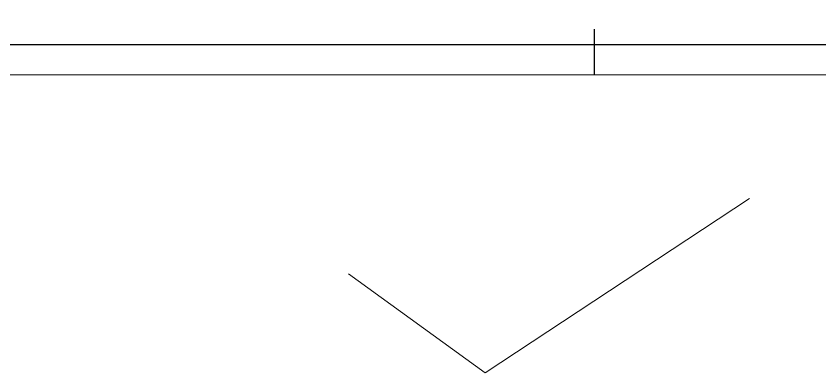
# Model space of a CAD drawing. Header units: millimetres. Extents: x 48549 to 244689, y 99496 to 172785.
# Drawn here: x 144588 to 172546, y 99496 to 111911 of the extents above; entities that cross this region are included whole.
import ezdxf

# ---------------------------------------------------------------- set-up
doc = ezdxf.new("R2010")
doc.units = ezdxf.units.MM
doc.header["$LTSCALE"] = 3
for name, color, linetype, lineweight in [('图层3', 6, 'Continuous', 9), ('图框_内框线', 5, 'Continuous', 30), ('图框_外框线', 7, 'Continuous', 9)]:
    doc.layers.add(name, color=color, linetype=linetype, lineweight=lineweight)

msp = doc.modelspace()

# ---------------------------------------------------------------- linework, layer by layer
at = {"layer": '图层3', "ltscale": 3}
for p, q in [((160902.983, 99496.148), (170091.09, 105562.121)), ((156144.856, 102938.997), (160902.983, 99496.148))]:
    msp.add_line(p, q, dxfattribs=at)
at = {"layer": '图框_内框线'}
msp.add_lwpolyline([(122808.01, 110926.221), (208182.226, 110926.221), (208182.226, 171726.221), (122808.01, 171726.221)], close=True, dxfattribs=at)
msp.add_lwpolyline([(164700.693, 109866.988), (164700.693, 111455.838)], dxfattribs=at)
at = {"layer": '图框_外框线'}
msp.add_lwpolyline([(120159.926, 109866.988), (209241.459, 109866.988), (209241.459, 172785.455), (120159.926, 172785.455)], close=True, dxfattribs=at)

doc.saveas('drawing.dxf')
